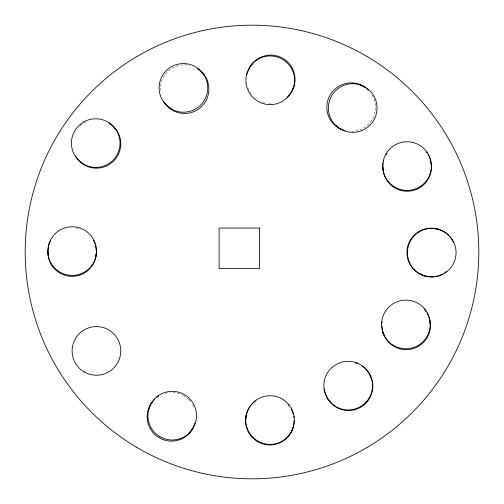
<?xml version="1.0" encoding="UTF-8"?>
<svg xmlns="http://www.w3.org/2000/svg" width="504" height="504" viewBox="0 0 504 504"><rect width="100%" height="100%" fill="white"/><g stroke="black" fill="none" stroke-linecap="round" stroke-linejoin="round"><path stroke-width="0.38" stroke-dasharray="2.52 1.89" d="M76.343 228.047A24.324 24.324 0 0 1 77.729 228.331M80.262 125.679A24.324 24.324 0 0 1 86.801 121.514M160.291 90.556A24.324 24.324 0 0 1 188.105 65.085M270.724 103.761A24.324 24.324 0 0 1 269.312 103.717M264.424 102.929A24.324 24.324 0 0 1 263.075 102.526M251.213 93.958A24.324 24.324 0 0 1 250.016 92.2M248.989 90.361A24.324 24.324 0 0 1 248.119 88.414M372.229 95.029A24.324 24.324 0 0 1 356.089 131.008M353.279 131.418A24.324 24.324 0 0 1 351.868 131.5M165.205 393.29A24.324 24.324 0 0 1 170.094 392.503M172.91 392.503A24.324 24.324 0 0 1 183.053 395.382M183.664 395.722A24.324 24.324 0 0 1 188.2 399.099M188.704 399.59A24.324 24.324 0 0 1 191.016 402.261M192.566 404.624A24.324 24.324 0 0 1 193.542 406.501"/><path stroke-width="0.76" d="M48.623 245.706L47.792 252A24.324 24.324 0 0 0 72.116 276.324A24.324 24.324 0 0 0 96.44 252L95.609 245.706M95.665 257.399A24.324 24.324 0 0 0 65.873 227.606A24.324 24.324 0 0 0 54.974 268.298A24.324 24.324 0 0 0 95.665 257.399L96.491 251.099M245.713 420.065L246.544 413.765M294.172 420.62L293.341 426.913A24.324 24.324 0 0 1 263.554 444.112A24.324 24.324 0 0 1 246.355 414.326L248.781 408.461A24.324 24.324 0 0 1 249.524 407.264M148.686 409.368L151.112 403.502M291.281 92.465L293.712 86.6A24.324 24.324 0 0 0 263.92 56.807A24.324 24.324 0 0 0 253.021 97.499A24.324 24.324 0 0 0 293.712 86.6M194.998 423.083L192.566 428.948A24.324 24.324 0 0 1 159.34 437.85A24.324 24.324 0 0 1 150.438 404.624L154.306 399.59M291.104 432.224L293.53 426.359M249.152 68.141L253.021 63.101M189.378 432.867L193.24 427.827M431.745 228.35L438.039 229.175M358.999 84.521L364.864 86.953M344.868 130.681L339.003 128.249A24.324 24.324 0 0 1 330.101 95.029A24.324 24.324 0 0 1 363.327 86.121L365.558 87.835M443.413 231.418L437.541 228.992A24.324 24.324 0 0 0 407.755 246.191A24.324 24.324 0 0 0 424.954 275.978L431.248 276.809A24.324 24.324 0 0 0 434.07 276.639M419.586 273.735L425.452 276.167M366.679 88.698L368.361 89.989M335.506 125.219L340.54 129.081A24.324 24.324 0 0 0 377.03 108.02A24.324 24.324 0 0 0 340.54 86.953A24.324 24.324 0 0 0 340.54 129.081M197.316 68.531L201.776 71.952A24.324 24.324 0 0 1 201.776 106.35A24.324 24.324 0 0 1 167.378 106.35L163.51 101.31M166.232 105.09L171.272 108.952A24.324 24.324 0 0 0 207.755 87.891A24.324 24.324 0 0 0 171.272 66.824A24.324 24.324 0 0 0 171.272 108.952M108.599 122.781L113.639 126.649A24.324 24.324 0 0 1 113.639 161.047A24.324 24.324 0 0 1 79.241 161.047L75.373 156.007M78.529 160.303L83.57 164.165A24.324 24.324 0 0 0 120.053 143.105A24.324 24.324 0 0 0 83.57 122.037A24.324 24.324 0 0 0 83.57 164.165M200.63 70.692L204.498 75.726M327.115 397.795L330.977 402.828A24.324 24.324 0 0 0 371.669 391.923A24.324 24.324 0 0 0 341.882 362.137A24.324 24.324 0 0 0 330.977 402.828M112.927 125.906L116.796 130.939M427.222 313.173L429.654 319.038A24.324 24.324 0 0 1 412.455 348.831A24.324 24.324 0 0 1 382.662 331.632L381.931 326.075M382.404 330.75L384.829 336.615M369.243 373.47L371.669 379.336M429.389 318.163L430.221 324.456A24.324 24.324 0 0 1 393.737 345.517A24.324 24.324 0 0 1 393.737 303.389A24.324 24.324 0 0 1 430.221 324.456M382.719 166.087L383.544 172.381M47.849 251.099L48.674 257.399M48.812 245.032A24.324 24.324 0 0 1 50.709 240.452M93.523 240.452A24.324 24.324 0 0 1 94.972 243.684M286.896 97.6A24.324 24.324 0 0 0 287.923 96.636L291.784 91.596A24.324 24.324 0 0 0 282.883 58.37A24.324 24.324 0 0 0 249.656 67.271L247.225 73.143A24.324 24.324 0 0 0 246.903 74.51M382.826 166.912A24.324 24.324 0 0 0 407.144 191.237A24.324 24.324 0 0 0 431.468 166.912L430.643 160.618A24.324 24.324 0 0 0 428.211 154.753M382.864 165.501A24.324 24.324 0 0 1 383.084 163.384M383.33 161.986A24.324 24.324 0 0 1 383.651 160.618M386.083 154.753A24.324 24.324 0 0 1 386.82 153.55M426.226 151.824A24.324 24.324 0 0 1 427.077 152.964M446.336 271.562A24.324 24.324 0 0 1 444.61 272.809M442.796 273.892A24.324 24.324 0 0 1 438.222 275.789M437.541 275.978A24.324 24.324 0 0 1 435.475 276.438M444.011 231.777A24.324 24.324 0 0 1 448.447 235.286M449.877 236.842A24.324 24.324 0 0 1 450.759 237.964M451.571 239.123A24.324 24.324 0 0 1 453.291 242.197M381.925 323.221A24.324 24.324 0 0 1 382.089 321.81M424.324 309.16A24.324 24.324 0 0 1 426.485 311.976M324.356 388.987A24.324 24.324 0 0 0 325.017 392.465L327.449 398.33A24.324 24.324 0 0 0 360.675 407.232A24.324 24.324 0 0 0 369.577 374.006L365.715 368.972A24.324 24.324 0 0 0 362.458 366.244M355.484 362.867A24.324 24.324 0 0 1 357.494 363.56M250.337 406.098A24.324 24.324 0 0 1 255.9 400.693M288.011 404.447A24.324 24.324 0 0 1 288.924 405.531M291.255 409.072A24.324 24.324 0 0 1 293.341 414.326M293.8 416.392A24.324 24.324 0 0 1 294.002 417.797M156.977 397.278A24.324 24.324 0 0 1 158.735 396.081M259.623 228.054L219.089 228.054L219.089 268.594L259.623 268.594L259.623 228.054M136.206 447.035A226.819 226.819 0 0 0 478.8 254.759A226.819 226.819 0 0 0 140.994 54.205A226.819 226.819 0 0 0 136.206 447.035M394.878 187.148A24.324 24.324 0 0 0 431.361 166.087A24.324 24.324 0 0 0 394.884 145.02A24.324 24.324 0 0 0 394.878 187.148M84.275 371.977A24.324 24.324 0 0 0 120.758 350.91A24.324 24.324 0 0 0 84.275 329.849A24.324 24.324 0 0 0 84.275 371.977M414.546 269.873A24.324 24.324 0 0 0 455.238 258.968A24.324 24.324 0 0 0 425.452 229.175A24.324 24.324 0 0 0 414.546 269.873M257.878 441.126A24.324 24.324 0 0 0 294.361 420.065A24.324 24.324 0 0 0 257.878 398.998A24.324 24.324 0 0 0 257.878 441.126M160.02 436.729A24.324 24.324 0 0 0 196.503 415.668A24.324 24.324 0 0 0 160.02 394.601A24.324 24.324 0 0 0 160.02 436.729"/></g></svg>
